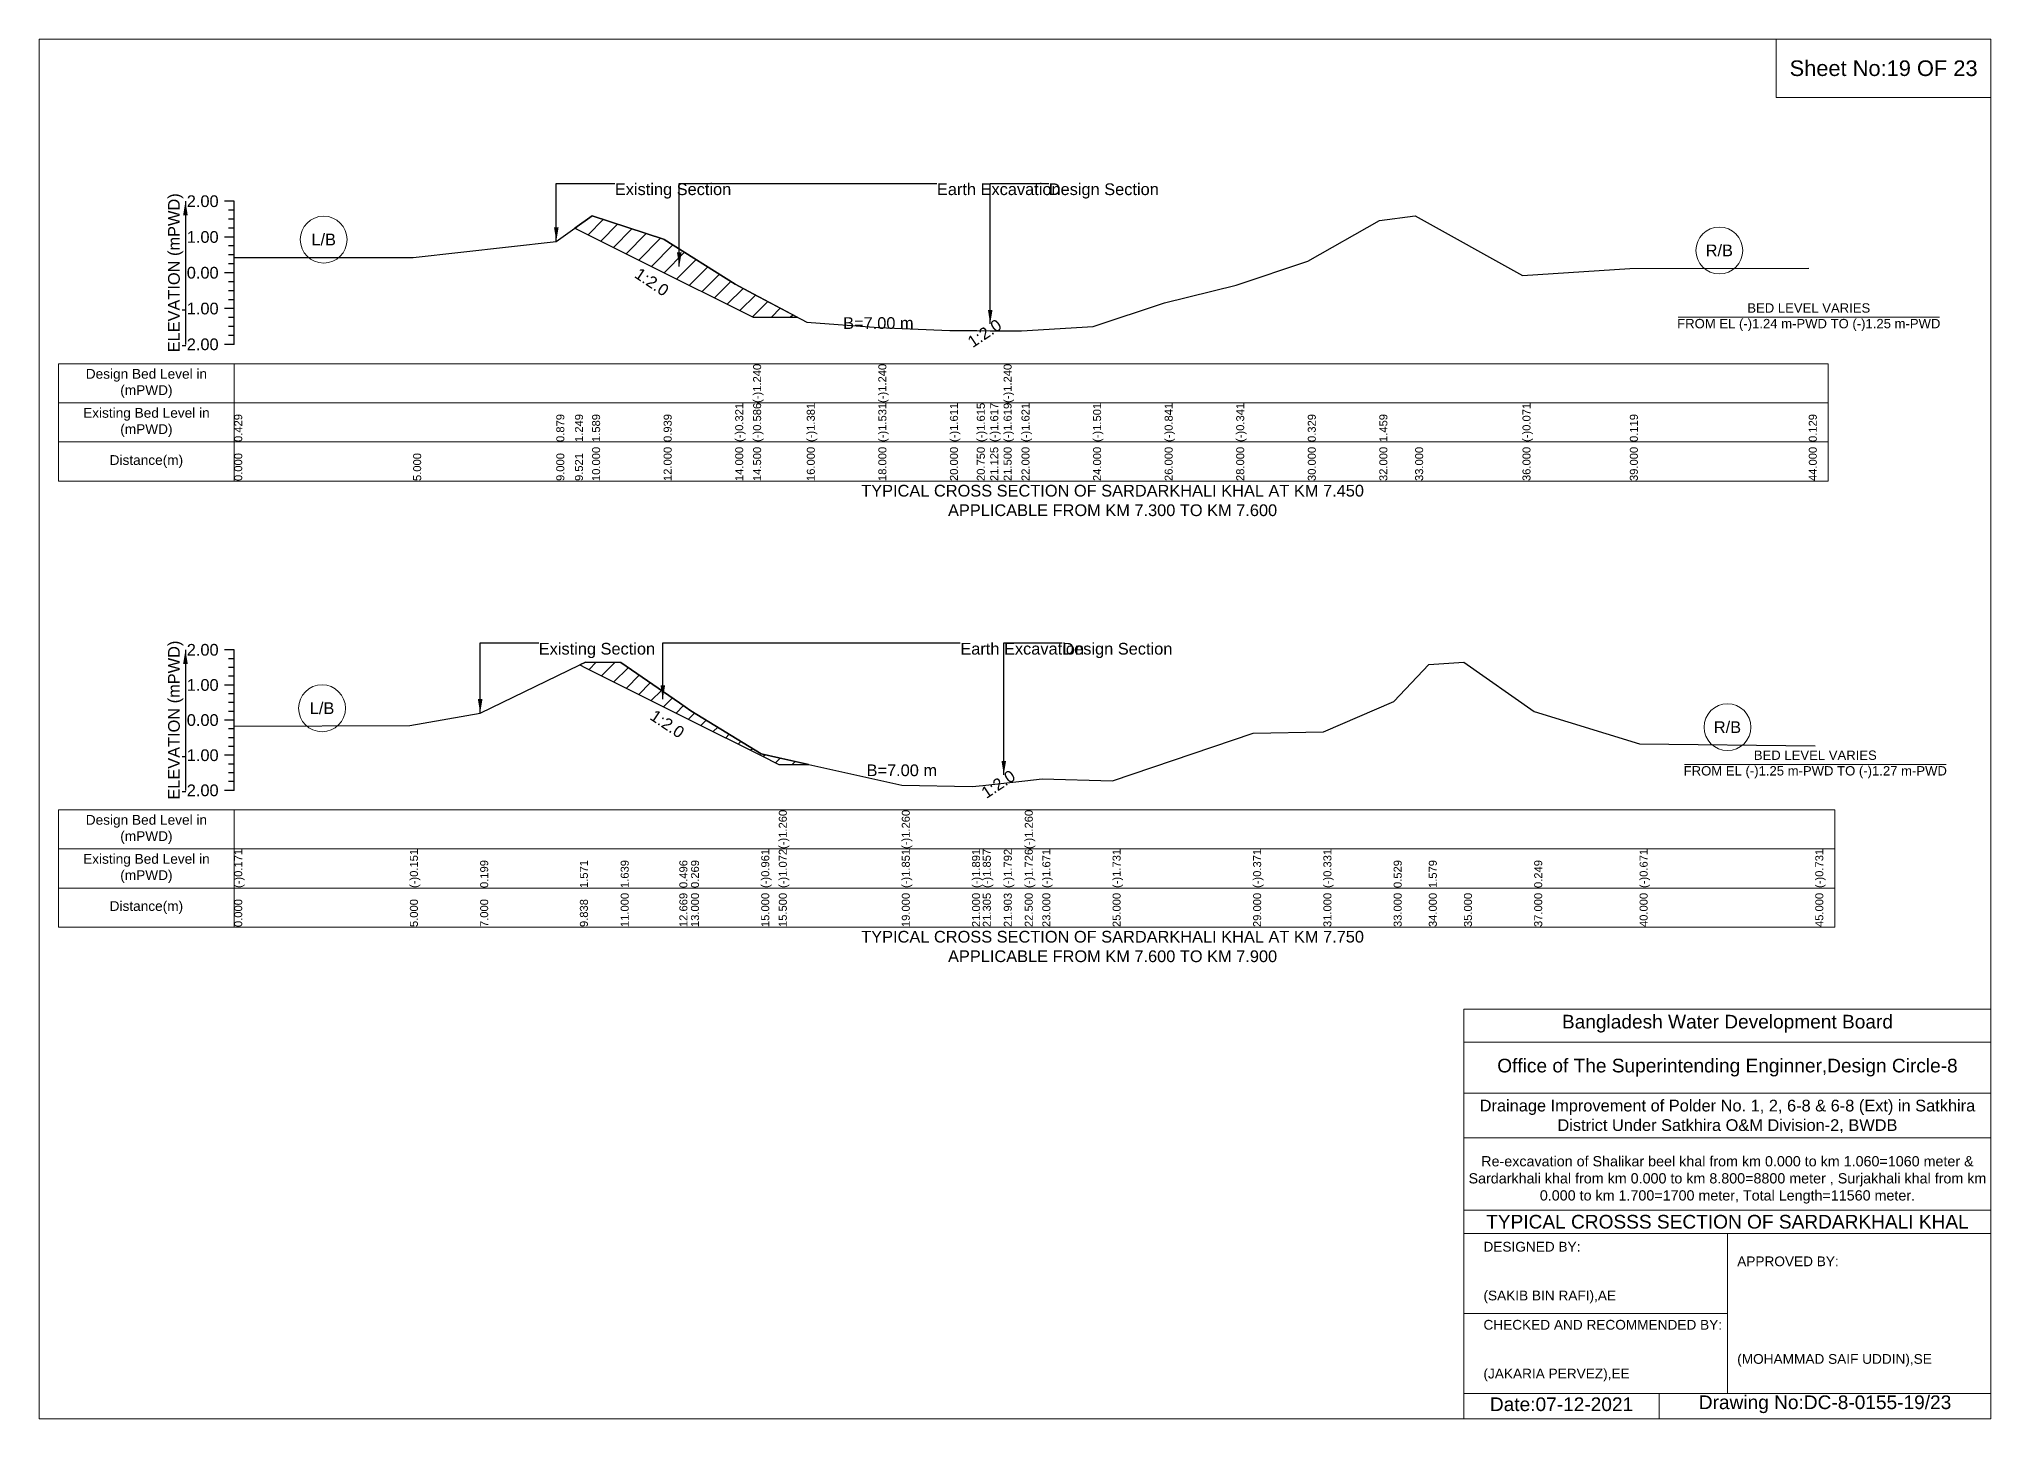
# Model space of a CAD drawing. Header units: inches. Extents: x 93000 to 506000, y -4242 to 0.
# Drawn here: x 280000 to 286000, y -4242 to 0 of the extents above; entities that cross this region are included whole.
import ezdxf

# ---------------------------------------------------------------- set-up
doc = ezdxf.new("R2010")
doc.units = ezdxf.units.IN
doc.header["$LTSCALE"] = 7
doc.header["$MEASUREMENT"] = 0
for name, color, linetype, lineweight in [('Cross section Data Border', 7, 'Continuous', 9), ('Cross Section Labels', 7, 'Continuous', 9), ('Existing_Bed_Level for Xsection', 7, 'Continuous', 25)]:
    doc.layers.add(name, color=color, linetype=linetype, lineweight=lineweight)
doc.styles.get("Standard").update_dxf_attribs({"font": 'arial.ttf'})
doc.dimstyles.get("Standard").update_dxf_attribs({"dimtxt": 0.18, "dimasz": 0.18, "dimexe": 0.18, "dimexo": 0.0625, "dimgap": 0.09, "dimtad": 0, "dimtih": 1, "dimtoh": 1, "dimdec": 4, "dimzin": 0, "dimdsep": 46, "dimtxsty": 'Standard', "dimcen": 0.09, "dimadec": 0, "dimazin": 0, "dimtfac": 1, "dimtdec": 4, "dimtofl": 0, "dimtmove": 0, "dimatfit": 3, "dimfxl": 1, "dimtolj": 1, "dimtzin": 0, "dimarcsym": 0})

msp = doc.modelspace()

# ---------------------------------------------------------------- hatches: boundary and pattern name
at = {"layer": 'Existing_Bed_Level for Xsection'}
h = msp.add_hatch(dxfattribs=at)
h.set_pattern_fill('ANSI31', color=256, scale=330, style=0)
h.paths.add_polyline_path([(281647.4, -581.3), (281700, -607.6), (281920, -717.6), (281921.2, -718.2), (282140, -827.6), (282195, -855.1), (282330.7, -855.1), (282195, -783.1), (282140, -754), (281921.2, -616.1), (281920, -615.4), (281700, -543.9)])
h = msp.add_hatch(dxfattribs=at)
h.set_pattern_fill('ANSI31', color=256, scale=324, style=0)
h.paths.add_polyline_path([(281662.5, -1924.1), (281680, -1932.9), (281788, -1986.9), (281968.3, -2077), (282004, -2094.9), (282220, -2202.9), (282274, -2229.9), (282365.1, -2229.9), (282274, -2209.6), (282220, -2197.6), (282004, -2064.7), (281968.3, -2040.2), (281788, -1916.8), (281680, -1915.7)])

# ---------------------------------------------------------------- linework, layer by layer
at = {"layer": 'Cross section Data Border'}
for points in [[(280060, -998.7), (285500, -998.7), (285500, -1358.7), (280060, -1358.7)], [(280060, -2369.8), (285520, -2369.8), (285520, -2729.8), (280060, -2729.8)]]:
    msp.add_lwpolyline(points, close=True, dxfattribs=at)
for points in [[(280600, -998.7), (280600, -1358.7)], [(280060, -1118.7), (285500, -1118.7)], [(280060, -1238.7), (285500, -1238.7)], [(280600, -2369.8), (280600, -2729.8)], [(280060, -2489.8), (285520, -2489.8)], [(280060, -2609.8), (285520, -2609.8)]]:
    msp.add_lwpolyline(points, dxfattribs=at)
at = {"layer": 'Cross Section Labels'}
for points in [[(280000, 0), (286000, 0), (286000, -4242), (280000, -4242)], [(285340, 0), (286000, 0), (286000, -180), (285340, -180)]]:
    msp.add_lwpolyline(points, close=True, dxfattribs=at)
for points in [[(285038.1, -855.1), (285841.9, -855.1)], [(285058.1, -2229.9), (285861.9, -2229.9)], [(284380, -4242), (284380, -2982), (286000, -2982)], [(284380, -3084), (286000, -3084)], [(284380, -3240), (286000, -3240)], [(284380, -3378), (286000, -3378)], [(284380, -3600), (286000, -3600)], [(284380, -3672), (286000, -3672)], [(285190, -3672), (285190, -4164)], [(284380, -3918), (285190, -3918)], [(284380, -4164), (286000, -4164)], [(284980, -4164), (284980, -4242)]]:
    msp.add_lwpolyline(points, dxfattribs=at)
for centre in [(280875, -616.5), (285165, -650), (280870, -2057.2), (285190, -2115.5)]:
    msp.add_circle(centre, 72, dxfattribs=at)
at = {"layer": 'Existing_Bed_Level for Xsection'}
for points in [[(280600, -498.7), (280570, -498.7)], [(280600, -526.2), (280582, -526.2)], [(280600, -938.7), (280600, -828.7), (280600, -718.7), (280600, -608.7), (280600, -498.7)], [(280600, -553.7), (280582, -553.7)], [(280600, -581.2), (280582, -581.2)], [(280600, -671.5), (281150, -671.5), (281590, -622), (281647.4, -581.3), (281700, -543.9), (281920, -615.4), (281921.2, -616.1), (282140, -754), (282195, -783.1), (282195, -783.1), (282360, -870.6), (282580, -887.1), (282580, -887.1), (282800, -895.9), (282882.6, -896.3), (282923.8, -896.5), (282965, -896.7), (282965, -896.7), (283020, -897), (283240, -883.8), (283460, -811.2), (283680, -756.2), (283900, -682.5), (284120, -558.2), (284230, -543.9), (284560, -726.5), (284890, -705.6), (285440, -704.5)], [(280600, -608.7), (280570, -608.7)], [(280600, -636.2), (280582, -636.2)], [(280600, -718.7), (280570, -718.7)], [(280600, -663.7), (280582, -663.7)], [(280600, -691.2), (280582, -691.2)], [(280600, -746.2), (280582, -746.2)], [(280600, -773.7), (280582, -773.7)], [(280600, -828.7), (280570, -828.7)], [(280600, -801.2), (280582, -801.2)], [(280600, -856.2), (280582, -856.2)], [(280600, -883.7), (280582, -883.7)], [(280600, -938.7), (280570, -938.7)], [(280600, -911.2), (280582, -911.2)], [(280600, -1877.8), (280570, -1877.8)], [(280600, -1904.8), (280582, -1904.8)], [(280600, -2309.8), (280600, -2201.8), (280600, -2093.8), (280600, -1985.8), (280600, -1877.8)], [(280600, -2112.2), (281140, -2110.1), (281356, -2072.3), (281662.5, -1924.1), (281680, -1915.7), (281788, -1916.8), (281968.3, -2040.2), (282004, -2064.7), (282220, -2197.6), (282274, -2209.6), (282274, -2209.6), (282652, -2293.7), (282652, -2293.7), (282868, -2298), (282901, -2294.4), (282965.5, -2287.3), (283030, -2280.2), (283030, -2280.2), (283084, -2274.2), (283300, -2280.7), (283732, -2133.8), (283948, -2129.5), (284164, -2036.6), (284272, -1923.2), (284380, -1915.7), (284596, -2066.9), (284920, -2166.2), (285460, -2172.7)], [(280600, -1931.8), (280582, -1931.8)], [(280600, -1958.8), (280582, -1958.8)], [(280600, -1985.8), (280570, -1985.8)], [(280600, -2012.8), (280582, -2012.8)], [(280600, -2039.8), (280582, -2039.8)], [(280600, -2093.8), (280570, -2093.8)], [(280600, -2066.8), (280582, -2066.8)], [(280600, -2120.8), (280582, -2120.8)], [(280600, -2147.8), (280582, -2147.8)], [(280600, -2201.8), (280570, -2201.8)], [(280600, -2174.8), (280582, -2174.8)], [(280600, -2228.8), (280582, -2228.8)], [(280600, -2255.8), (280582, -2255.8)], [(280600, -2309.8), (280570, -2309.8)], [(280600, -2282.8), (280582, -2282.8)]]:
    msp.add_lwpolyline(points, dxfattribs=at)
for points in [[(281647.4, -581.3), (281700, -607.6), (281920, -717.6), (281921.2, -718.2), (282140, -827.6), (282195, -855.1), (282195, -855.1), (282330.7, -855.1), (282195, -783.1), (282195, -783.1), (282140, -754), (281921.2, -616.1), (281920, -615.4), (281700, -543.9)], [(281662.5, -1924.1), (281662.5, -1924.1), (281680, -1932.9), (281788, -1986.9), (281968.3, -2077), (282004, -2094.9), (282220, -2202.9), (282274, -2229.9), (282274, -2229.9), (282365.1, -2229.9), (282274, -2209.6), (282274, -2209.6), (282220, -2197.6), (282004, -2064.7), (281968.3, -2040.2), (281788, -1916.8), (281680, -1915.7), (281662.5, -1924.1)]]:
    msp.add_lwpolyline(points, close=True, dxfattribs=at)

# ---------------------------------------------------------------- texts
at = {"layer": 'Cross section Data Border', "char_height": 30, "width": 480, "attachment_point": 5}
for s, insert in [('Design Bed Level in (mPWD)', (280330, -1058.7)), ('Existing Bed Level in (mPWD)', (280330, -1178.7)), ('Distance(m)', (280330, -1298.7)), ('Design Bed Level in (mPWD)', (280330, -2429.8)), ('Existing Bed Level in (mPWD)', (280330, -2549.8)), ('Distance(m)', (280330, -2669.8))]:
    msp.add_mtext(s, dxfattribs=dict(at, insert=insert))
at = {"layer": 'Cross Section Labels'}
for s, insert, char_height, attachment_point in [('Sheet No:19 OF 23', (285670, -90), 48, 5), ('Existing Section', (281770, -443.7), 36, 1), ('Earth Excavation', (282760, -443.7), 36, 1), ('Design Section', (283103.8, -443.7), 36, 1), ('L/B', (280875, -616.5), 36, 5), ('R/B', (285165, -650), 36, 5), ('BED LEVEL VARIES ^JFROM EL (-)1.24 m-PWD TO (-)1.25 m-PWD', (285440, -855.1), 28.8, 5), ('B=7.00 m', (282580, -855.1), 36, 2), ('TYPICAL CROSS SECTION OF SARDARKHALI KHAL AT KM 7.450^JAPPLICABLE FROM KM 7.300 TO KM 7.600', (283300, -1418.7), 36, 5), ('Existing Section', (281536, -1856.2), 36, 1), ('Earth Excavation', (282832, -1856.2), 36, 1), ('Design Section', (283145.5, -1856.2), 36, 1), ('L/B', (280870, -2057.2), 36, 5), ('R/B', (285190, -2115.5), 36, 5), ('BED LEVEL VARIES ^JFROM EL (-)1.25 m-PWD TO (-)1.27 m-PWD', (285460, -2229.9), 28.8, 5), ('B=7.00 m', (282652, -2229.9), 36, 2), ('TYPICAL CROSS SECTION OF SARDARKHALI KHAL AT KM 7.750^JAPPLICABLE FROM KM 7.600 TO KM 7.900', (283300, -2789.8), 36, 5), ('Bangladesh Water Development Board', (285190, -3027), 42, 5), ('Office of The Superintending Enginner,Design Circle-8', (285190, -3162), 42, 5)]:
    msp.add_mtext(s, dxfattribs=dict(at, insert=insert, char_height=char_height, attachment_point=attachment_point))
at = {"layer": 'Cross Section Labels', "char_height": 36, "attachment_point": 2}
for insert, rotation in [((281893.7, -731.9), 326.30993), ((282896.3, -889.5), 33.69007), ((281941.3, -2090.5), 326.30993), ((282938.5, -2275.6), 33.69007)]:
    msp.add_mtext('1:2.0', dxfattribs=dict(at, insert=insert, rotation=rotation))
at = {"layer": 'Cross Section Labels'}
for s, insert, char_height, width, attachment_point in [('Drainage Improvement of Polder No. 1, 2, 6-8 & 6-8 (Ext) in Satkhira District Under Satkhira O&M Division-2, BWDB', (285190, -3312), 36, 1680, 5), ('Re-excavation of Shalikar beel khal from km 0.000 to km 1.060=1060 meter & Sardarkhali khal from km 0.000 to km 8.800=8800 meter , Surjakhali khal from km 0.000 to km 1.700=1700 meter, Total Length=11560 meter.', (285190, -3507), 31.4683, 1620, 5), ('TYPICAL CROSSS SECTION OF SARDARKHALI KHAL', (285190, -3636), 42, 1680, 5), ('DESIGNED BY:^J^J^J(SAKIB BIN RAFI),AE', (284440, -3792), 30, 840, 4), ('APPROVED BY:^J^J^J^J^J^J(MOHAMMAD SAIF UDDIN),SE', (285220, -3912), 30, 840, 4), ('CHECKED AND RECOMMENDED BY:^J^J^J(JAKARIA PERVEZ),EE', (284440, -4032), 30, 840, 4), ('Date:07-12-2021', (284680, -4197), 42, 840, 5), ('Drawing No:DC-8-0155-19/23', (285490, -4197), 42, 1320, 5)]:
    msp.add_mtext(s, dxfattribs=dict(at, insert=insert, char_height=char_height, width=width, attachment_point=attachment_point))
at = {"layer": 'Existing_Bed_Level for Xsection', "rotation": 90}
for s, insert, char_height, attachment_point in [('ELEVATION (mPWD)', (280420, -718.7), 36, 5), ('(-)1.240', (282195, -1118.7), 24.6, 1), ('(-)1.240', (282580, -1118.7), 24.6, 1), ('(-)1.240', (282965, -1118.7), 24.6, 1), ('(-)0.321', (282140, -1238.7), 24.6, 1), ('(-)0.586', (282195, -1238.7), 24.6, 1), ('(-)1.381', (282360, -1238.7), 24.6, 1), ('(-)1.531', (282580, -1238.7), 24.6, 1), ('(-)1.611', (282800, -1238.7), 24.6, 1), ('(-)1.615', (282882.6, -1238.7), 24.6, 1), ('(-)1.617', (282923.8, -1238.7), 24.6, 1), ('(-)1.619', (282965, -1238.7), 24.6, 1), ('(-)1.621', (283020, -1238.7), 24.6, 1), ('(-)1.501', (283240, -1238.7), 24.6, 1), ('(-)0.841', (283460, -1238.7), 24.6, 1), ('(-)0.341', (283680, -1238.7), 24.6, 1), ('(-)0.071', (284560, -1238.7), 24.6, 1), ('0.429', (280600, -1238.7), 24.6, 1), ('0.879', (281590, -1238.7), 24.6, 1), ('1.249', (281647.4, -1238.7), 24.6, 1), ('1.589', (281700, -1238.7), 24.6, 1), ('0.939', (281920, -1238.7), 24.6, 1), ('0.329', (283900, -1238.7), 24.6, 1), ('1.459', (284120, -1238.7), 24.6, 1), ('0.119', (284890, -1238.7), 24.6, 1), ('0.129', (285440, -1238.7), 24.6, 1), ('10.000', (281700, -1358.7), 24.6, 1), ('12.000', (281920, -1358.7), 24.6, 1), ('14.000', (282140, -1358.7), 24.6, 1), ('14.500', (282195, -1358.7), 24.6, 1), ('16.000', (282360, -1358.7), 24.6, 1), ('18.000', (282580, -1358.7), 24.6, 1), ('20.000', (282800, -1358.7), 24.6, 1), ('20.750', (282882.6, -1358.7), 24.6, 1), ('21.125', (282923.8, -1358.7), 24.6, 1), ('21.500', (282965, -1358.7), 24.6, 1), ('22.000', (283020, -1358.7), 24.6, 1), ('24.000', (283240, -1358.7), 24.6, 1), ('26.000', (283460, -1358.7), 24.6, 1), ('28.000', (283680, -1358.7), 24.6, 1), ('30.000', (283900, -1358.7), 24.6, 1), ('32.000', (284120, -1358.7), 24.6, 1), ('33.000', (284230, -1358.7), 24.6, 1), ('36.000', (284560, -1358.7), 24.6, 1), ('39.000', (284890, -1358.7), 24.6, 1), ('44.000', (285440, -1358.7), 24.6, 1), ('0.000', (280600, -1358.7), 24.6, 1), ('5.000', (281150, -1358.7), 24.6, 1), ('9.000', (281590, -1358.7), 24.6, 1), ('9.521', (281647.4, -1358.7), 24.6, 1), ('ELEVATION (mPWD)', (280420, -2093.8), 36, 5), ('(-)1.260', (282274, -2489.8), 24.6, 1), ('(-)1.260', (282652, -2489.8), 24.6, 1), ('(-)1.260', (283030, -2489.8), 24.6, 1), ('(-)0.171', (280600, -2609.8), 24.6, 1), ('(-)0.151', (281140, -2609.8), 24.6, 1), ('(-)0.961', (282220, -2609.8), 24.6, 1), ('(-)1.072', (282274, -2609.8), 24.6, 1), ('(-)1.851', (282652, -2609.8), 24.6, 1), ('(-)1.891', (282868, -2609.8), 24.6, 1), ('(-)1.857', (282901, -2609.8), 24.6, 1), ('(-)1.792', (282965.5, -2609.8), 24.6, 1), ('(-)1.726', (283030, -2609.8), 24.6, 1), ('(-)1.671', (283084, -2609.8), 24.6, 1), ('(-)1.731', (283300, -2609.8), 24.6, 1), ('(-)0.371', (283732, -2609.8), 24.6, 1), ('(-)0.331', (283948, -2609.8), 24.6, 1), ('(-)0.671', (284920, -2609.8), 24.6, 1), ('(-)0.731', (285460, -2609.8), 24.6, 1), ('0.199', (281356, -2609.8), 24.6, 1), ('1.571', (281662.5, -2609.8), 24.6, 1), ('1.639', (281788, -2609.8), 24.6, 1), ('0.496', (281968.3, -2609.8), 24.6, 1), ('0.269', (282004, -2609.8), 24.6, 1), ('0.529', (284164, -2609.8), 24.6, 1), ('1.579', (284272, -2609.8), 24.6, 1), ('0.249', (284596, -2609.8), 24.6, 1), ('11.000', (281788, -2729.8), 24.6, 1), ('12.669', (281968.3, -2729.8), 24.6, 1), ('13.000', (282004, -2729.8), 24.6, 1), ('15.000', (282220, -2729.8), 24.6, 1), ('15.500', (282274, -2729.8), 24.6, 1), ('19.000', (282652, -2729.8), 24.6, 1), ('21.000', (282868, -2729.8), 24.6, 1), ('21.305', (282901, -2729.8), 24.6, 1), ('21.903', (282965.5, -2729.8), 24.6, 1), ('22.500', (283030, -2729.8), 24.6, 1), ('23.000', (283084, -2729.8), 24.6, 1), ('25.000', (283300, -2729.8), 24.6, 1), ('29.000', (283732, -2729.8), 24.6, 1), ('31.000', (283948, -2729.8), 24.6, 1), ('33.000', (284164, -2729.8), 24.6, 1), ('34.000', (284272, -2729.8), 24.6, 1), ('35.000', (284380, -2729.8), 24.6, 1), ('37.000', (284596, -2729.8), 24.6, 1), ('40.000', (284920, -2729.8), 24.6, 1), ('45.000', (285460, -2729.8), 24.6, 1), ('0.000', (280600, -2729.8), 24.6, 1), ('5.000', (281140, -2729.8), 24.6, 1), ('7.000', (281356, -2729.8), 24.6, 1), ('9.838', (281662.5, -2729.8), 24.6, 1)]:
    msp.add_mtext(s, dxfattribs=dict(at, insert=insert, char_height=char_height, attachment_point=attachment_point))
at = {"layer": 'Existing_Bed_Level for Xsection', "char_height": 36, "attachment_point": 6}
for s, insert in [('2.00', (280552, -498.7)), ('1.00', (280552, -608.7)), ('0.00', (280552, -718.7)), ('-1.00', (280552, -828.7)), ('-2.00', (280552, -938.7)), ('2.00', (280552, -1877.8)), ('1.00', (280552, -1985.8)), ('0.00', (280552, -2093.8)), ('-1.00', (280552, -2201.8)), ('-2.00', (280552, -2309.8))]:
    msp.add_mtext(s, dxfattribs=dict(at, insert=insert))

# ---------------------------------------------------------------- leaders
at = {"layer": 'Cross Section Labels', "annotation_type": 0, "has_hookline": 1, "hookline_direction": 0}
for points, text_width in [([(281590, -622), (281590, -443.7), (281769.9, -443.7)], 350.4), ([(281968.1, -699.3), (281968.1, -443.7), (282759.9, -443.7)], 372.7), ([(282923.8, -875.7), (282923.8, -443.7), (283103.7, -443.7)], 330.9), ([(281356, -2072.3), (281356, -1856.2), (281535.9, -1856.2)], 350.4), ([(281917.4, -2029.5), (281917.4, -1856.2), (282831.9, -1856.2)], 372.7), ([(282965.5, -2262.1), (282965.5, -1856.2), (283145.4, -1856.2)], 330.9)]:
    msp.add_leader(points, dimstyle='Standard', override={"dimasz": 43.2}, dxfattribs=dict(at, text_width=text_width))
at = {"layer": 'Existing_Bed_Level for Xsection'}
for points in [[(280450, -498.7), (280450, -938.7)], [(280450, -1877.8), (280450, -2309.8)]]:
    msp.add_leader(points, dimstyle='Standard', override={"dimasz": 43.2}, dxfattribs=at)

doc.saveas('drawing.dxf')
